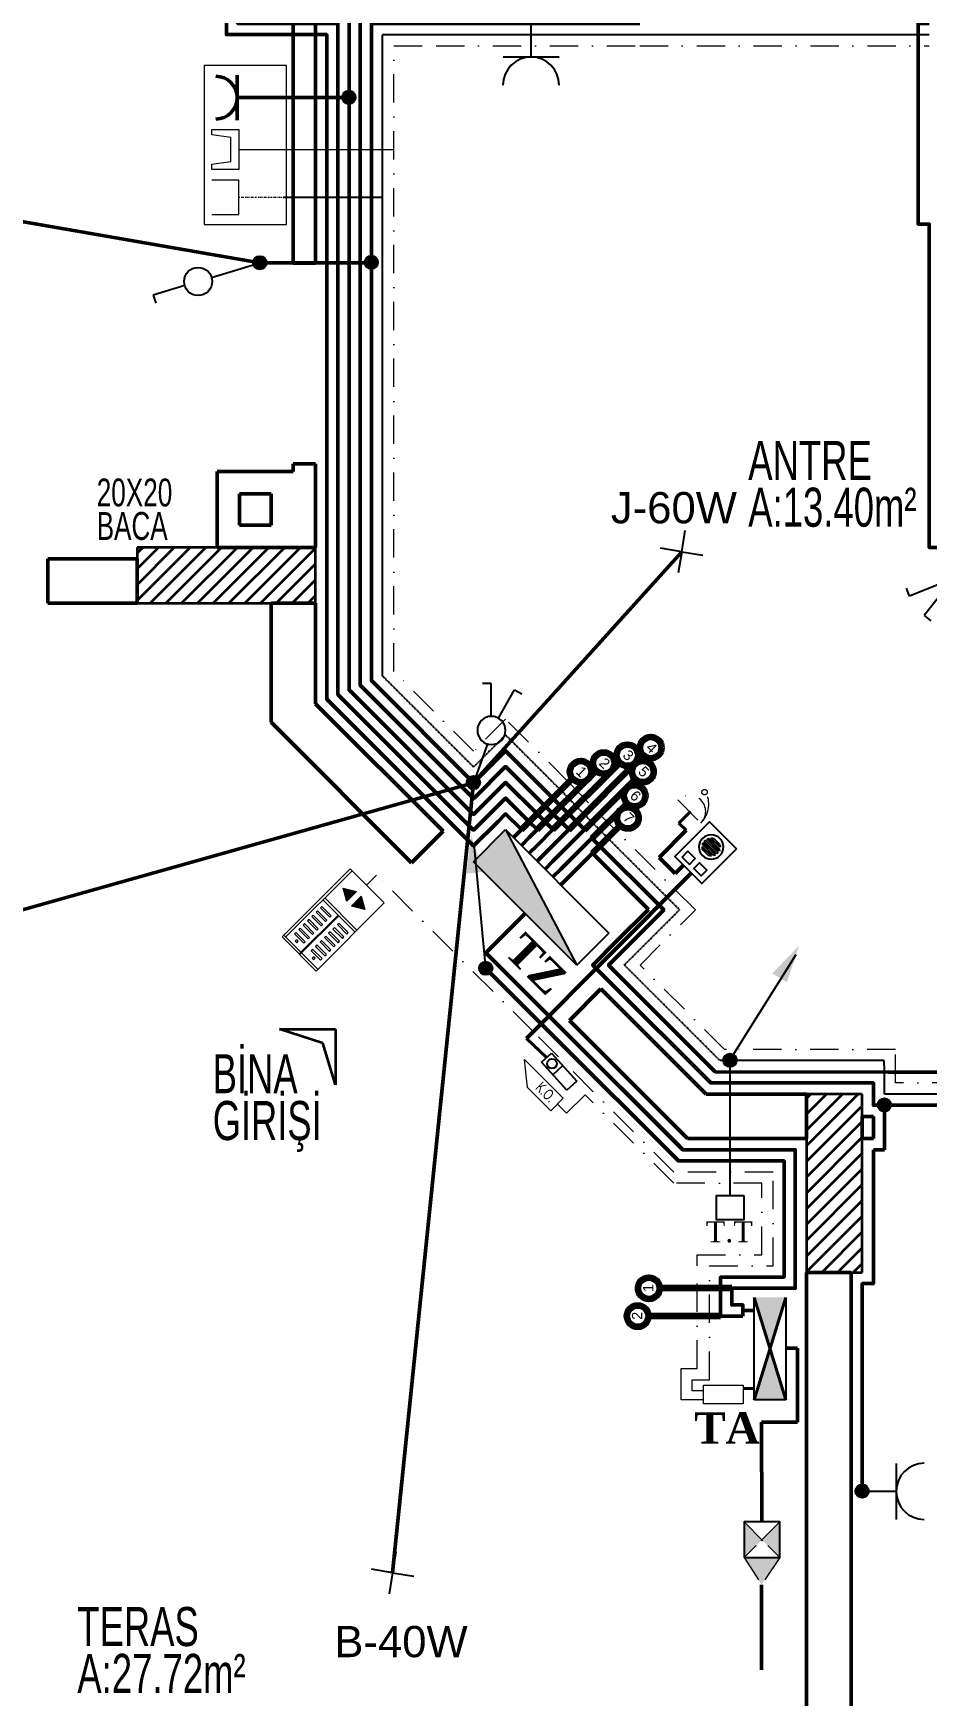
# Model space of a CAD drawing. Header units: millimetres. Extents: x -1928 to 11205, y 969 to 2843.
# Drawn here: x 3805 to 4205, y 1383 to 2128 of the extents above; entities that cross this region are included whole.
import ezdxf
from ezdxf.enums import TextEntityAlignment as Align

# ---------------------------------------------------------------- set-up
doc = ezdxf.new("R2010")
doc.units = ezdxf.units.MM
for name, pattern in [('ACAD_ISO02W100', [15, 12, -3]), ('DASHDOT', [25.4, 12.7, -6.35, 0, -6.35]), ('DIVIDE', [1.25, 0.5, -0.25, 0, -0.25, 0, -0.25]), ('HIDDEN', [0.375, 0.25, -0.125])]:
    doc.linetypes.add(name, pattern=pattern)
for name, color, linetype, lineweight in [('1', 180, 'Continuous', 50), ('2', 240, 'Continuous', 35), ('9', 2, 'Continuous', 18), ('ARM', 1, 'Continuous', 40), ('AYD.LİNYESİ', 1, 'Continuous', 50), ('DİYAFON', 41, 'DASHDOT', 20), ('EHAT-TV', 7, 'Continuous', 20), ('EHAT_PRIZ', 4, 'Continuous', 50), ('ELEKT', 2, 'Continuous', 50), ('K.OTM', 61, 'DASHDOT', 20), ('OK', 51, 'Continuous', 20), ('ZİL', 53, 'DASHDOT', 20)]:
    doc.layers.add(name, color=color, linetype=linetype, lineweight=lineweight)
doc.layers.add('6', color=7, linetype='Continuous', lineweight=25, true_color=0x5454ff)
for name, color, linetype in [('AYD', 10, 'Continuous'), ('H', 3, 'Continuous'), ('hat', 3, 'Continuous'), ('priz', 4, 'Continuous'), ('S', 2, 'Continuous'), ('SEMBOLLER', 7, 'Continuous'), ('TELEFON', 3, 'HIDDEN'), ('ışık', 1, 'Continuous')]:
    doc.layers.add(name, color=color, linetype=linetype)
doc.styles.add('ARIAL', font='arial.ttf')
doc.styles.add('EREN', font='1simpl~1.shx', dxfattribs={"height": 2})
doc.styles.add('MEKAN', font='times.ttf')
doc.styles.get("Standard").update_dxf_attribs({"font": 'arial.ttf'})

# ---------------------------------------------------------------- blocks, each defined once
blk = doc.blocks.new('KAAC')
at = {"layer": 'SEMBOLLER', "color": 9}
for p, q in [((-0.081, 0.306), (0.081, 0.306)), ((-0.078, 0.322), (0.078, 0.322)), ((-0.071, 0.338), (0.071, 0.338)), ((-0.059, 0.354), (0.059, 0.354)), ((-0.039, 0.37), (0.039, 0.37)), ((-0.081, 0.29), (0.081, 0.29)), ((-0.078, 0.274), (0.078, 0.274)), ((-0.071, 0.258), (0.071, 0.258)), ((-0.059, 0.242), (0.059, 0.242)), ((-0.039, 0.226), (0.039, 0.226))]:
    blk.add_line(p, q, dxfattribs=at)
at = {"layer": 'SEMBOLLER', "color": 4}
blk.add_lwpolyline([(-0.175, 0.45), (-0.175, 0), (0.175, 0), (0.175, 0.45)], close=True, dxfattribs=at)
at = {"layer": 'SEMBOLLER', "color": 3}
for points in [[(-0.123, 0.045), (-0.123, 0.12), (-0.028, 0.12), (-0.028, 0.045)], [(0.028, 0.045), (0.028, 0.12), (0.123, 0.12), (0.123, 0.045)]]:
    blk.add_lwpolyline(points, close=True, dxfattribs=at)
at = {"layer": 'SEMBOLLER', "color": 2}
blk.add_circle((0, 0.298), 0.112, dxfattribs=at)
at = {"layer": 'SEMBOLLER', "color": 9}
for start, end in [(174.3781, 185.6219), (150.6713, 162.9089), (118.155, 136.7056), (43.2944, 61.845), (17.0911, 29.3287), (354.3781, 5.6219), (197.0911, 209.3287), (223.2944, 241.845), (298.155, 316.7056), (330.6713, 342.9089)]:
    blk.add_arc((0, 0.298), 0.0817, start, end, dxfattribs=at)
blk = doc.blocks.new('ÜÇLÜ GRUP(TEL-TV-PRİZ)')
at = {"layer": 'EHAT-TV', "linetype": 'Continuous'}
blk.add_line((21.45, -2.02), (1.58, -2.02), dxfattribs=at)
at = {"layer": 'EHAT-TV', "color": 7, "lineweight": 20}
blk.add_lwpolyline([(25.05, 3.38), (33.45, 4.58), (33.45, 6.98), (21.45, 6.98), (21.45, -11.02), (33.45, -11.02), (33.45, -8.61), (25.05, -7.42), (25.05, 3.38)], dxfattribs=at)
at = {"layer": 'EHAT_PRIZ'}
for p, q in [((22.13, 31.26), (22.13, 11.18)), ((22.13, 21.22), (1.95, 21.22))]:
    blk.add_line(p, q, dxfattribs=at)
blk.add_arc((31.73, 21.22), 9.6, 90, 270, dxfattribs=at)
at = {"layer": 'OK'}
blk.add_lwpolyline([(0, 35.7), (36.98, 35.7), (36.98, -35.7), (0, -35.7)], close=True, dxfattribs=at)
at = {"layer": 'TELEFON', "color": 3, "linetype": 'Continuous', "lineweight": 20}
for p, q in [((21.45, -15.78), (33.45, -15.78)), ((21.45, -31.14), (21.45, -15.78)), ((33.45, -31.14), (21.45, -31.14))]:
    blk.add_line(p, q, dxfattribs=at)
at = {"layer": 'TELEFON', "color": 3, "linetype": 'DIVIDE', "lineweight": 20}
blk.add_line((21.45, -23.46), (1.58, -23.46), dxfattribs=at)
blk = doc.blocks.new('B')
at = {"layer": 'hat'}
blk.add_hatch(color=256, dxfattribs=at).paths.add_polyline_path([(3.03, -0.15, 1), (-2.97, -0.15, 1)])
blk.add_circle((0.03, -0.15), 3, dxfattribs=at)
blk = doc.blocks.new('NORA')
for p, q in [((0, 0.2275), (-0.0318, 0.2275)), ((0, 0.105), (0, 0.2275))]:
    blk.add_line(p, q)
blk.add_circle((0, 0.0525), 0.0525)
blk = doc.blocks.new('A')
at = {"layer": 'S', "xscale": 100, "yscale": 100, "zscale": 100, "rotation": 180}
blk.add_blockref('NORA', (0, 0), dxfattribs=at)
blk = doc.blocks.new('K')
at = {"layer": 'S', "color": 2}
for p, q in [((-4.53, 22.15), (-7.6, 21.33)), ((-1.36, 10.32), (-4.53, 22.15)), ((1.36, 10.32), (4.53, 22.15)), ((4.53, 22.15), (7.6, 21.33))]:
    blk.add_line(p, q, dxfattribs=at)
blk.add_circle((0, 5.25), 5.25, dxfattribs=at)

msp = doc.modelspace()

# ---------------------------------------------------------------- hatches: boundary and pattern name
at = {"layer": 'ARM'}
h = msp.add_hatch(color=3, dxfattribs=at)
h.paths.add_polyline_path([(4127.86, 1561.41), (4134.98, 1538.48), (4142.09, 1561.41)])
h.paths.add_polyline_path([(4127.86, 1515.54), (4142.09, 1515.54), (4134.98, 1538.48)])
h = msp.add_hatch(color=3, dxfattribs=at)
h.paths.add_polyline_path([(4127.86, 1561.41), (4134.98, 1538.48), (4142.09, 1561.41)])
h.paths.add_polyline_path([(4127.86, 1515.54), (4142.09, 1515.54), (4134.98, 1538.48)])
at = {"layer": 'ZİL', "linetype": 'ACAD_ISO02W100'}
h = msp.add_hatch(color=256, dxfattribs=at)
h.paths.add_polyline_path([(4123.34, 1444.86), (4131.34, 1452.86), (4123.34, 1460.86)])
h.paths.add_polyline_path([(4139.34, 1444.86), (4139.34, 1460.86), (4131.34, 1452.86)])
msp.add_hatch(color=256, dxfattribs=at).paths.add_polyline_path([(4131.18, 1432.63), (4139.34, 1444.86), (4123.34, 1444.86)])

# ---------------------------------------------------------------- linework, layer by layer
at = {"lineweight": 211}
for p, q in [((4044.77, 1771.13), (4078.12, 1804.48)), ((4030.62, 1771.14), (4057.04, 1797.56)), ((4037.69, 1771.14), (4067.65, 1801.1)), ((4023.55, 1771.14), (4046.44, 1794.03)), ((4051.84, 1771.13), (4074.58, 1793.77)), ((4055.27, 1767.3), (4070.89, 1782.92)), ((4055.37, 1760.53), (4067.85, 1773.01)), ((4117.86, 1565.54), (4085.49, 1565.54)), ((4112.86, 1553.04), (4080.49, 1553.04))]:
    msp.add_line(p, q, dxfattribs=at)
for p, q in [((4007.55, 1709.01), (4002.32, 1764.66)), ((4117.04, 1667.73), (4146.7, 1715.11))]:
    msp.add_line(p, q)
msp.add_lwpolyline([(4123.34, 1444.86), (4139.34, 1444.86), (4139.34, 1460.86), (4123.34, 1460.86)], close=True)
at = {"color": 2, "lineweight": 211, "true_color": 0xf1eb1f}
for centre in [(4081.53, 1807.89), (4060.46, 1800.97), (4071.06, 1804.51), (4050.12, 1797.14), (4077.99, 1797.18), (4074.3, 1786.34), (4071.26, 1776.42), (4080.67, 1565.54), (4075.67, 1553.04)]:
    msp.add_circle(centre, 4.82, dxfattribs=at)
for points in [[(4006.54, 1752.27), (3998.9, 1751.45), (4000.93, 1768.64)], [(4142.53, 1702.71), (4135.97, 1706.7), (4148.02, 1719.13)]]:
    msp.add_solid(points)
at = {"layer": '1', "color": 180, "linetype": 'ByBlock', "lineweight": 50}
for p, q in [((3921.32, 2142.61), (3921.32, 2092.61)), ((3931.32, 2092.61), (3931.32, 2142.61)), ((3921.32, 2092.61), (3921.32, 2025.11)), ((3931.32, 2025.11), (3931.32, 2092.61)), ((3936.32, 2025.11), (3936.32, 2092.61)), ((3931.32, 2025.11), (3921.32, 2025.11)), ((3921.32, 1931.75), (3887.18, 1931.75)), ((3887.18, 1931.75), (3887.18, 1921.75)), ((3921.32, 1935.11), (3931.32, 1935.11)), ((3921.32, 1935.11), (3921.32, 1931.75)), ((3931.32, 1897.61), (3931.32, 1935.11)), ((3936.32, 1897.61), (3936.32, 1935.11)), ((3887.18, 1921.75), (3887.18, 1897.61)), ((3897.18, 1907.61), (3897.18, 1921.75)), ((3897.18, 1921.75), (3911.32, 1921.75)), ((3911.32, 1921.75), (3911.32, 1907.61)), ((3911.32, 1907.61), (3897.18, 1907.61)), ((3887.18, 1897.61), (3897.18, 1897.61)), ((3897.18, 1897.61), (3911.32, 1897.61)), ((3911.32, 1897.61), (3921.32, 1897.61)), ((3921.32, 1897.61), (3931.32, 1897.61)), ((3811.32, 1872.61), (3811.32, 1892.61)), ((3851.32, 1892.61), (3811.32, 1892.61)), ((3851.32, 1872.61), (3851.32, 1892.61)), ((3811.32, 1872.61), (3851.32, 1872.61)), ((3911.32, 1872.61), (3911.32, 1819.32)), ((3931.32, 1872.61), (3911.32, 1872.61)), ((3931.32, 1827.61), (3931.32, 1872.61)), ((3988.47, 1770.46), (3931.32, 1827.61)), ((3911.32, 1819.32), (3974.33, 1756.32)), ((3988.47, 1770.46), (3974.33, 1756.32)), ((4045.04, 1685.61), (4059.18, 1699.75)), ((4106.32, 1652.61), (4059.18, 1699.75)), ((4045.04, 1685.61), (4098.04, 1632.61)), ((4041.5, 1682.07), (4094.5, 1629.07)), ((4151.32, 1652.61), (4106.32, 1652.61)), ((4151.32, 1632.61), (4151.32, 1652.61)), ((4181.32, 1642.61), (4176.32, 1642.61)), ((4176.32, 1642.61), (4176.32, 1632.61)), ((4181.32, 1642.61), (4181.32, 1632.61)), ((4186.32, 1642.61), (4186.32, 1632.61)), ((4098.04, 1632.61), (4151.32, 1632.61)), ((4176.32, 1632.61), (4181.32, 1632.61)), ((4151.32, 1572.61), (4151.32, 1252.61)), ((4171.32, 1572.61), (4151.32, 1572.61)), ((4171.32, 1252.61), (4171.32, 1572.61))]:
    msp.add_line(p, q, dxfattribs=at)
at = {"layer": '2', "color": 240, "linetype": 'ByBlock', "lineweight": 35}
for p, q in [((3897.18, 1921.75), (3911.32, 1921.75)), ((3897.18, 1907.61), (3897.18, 1921.75)), ((3911.32, 1921.75), (3911.32, 1907.61)), ((3911.32, 1907.61), (3897.18, 1907.61)), ((3851.32, 1873.89), (3875.04, 1897.61)), ((3851.32, 1888.03), (3860.9, 1897.61)), ((3851.32, 1880.96), (3867.97, 1897.61)), ((3851.32, 1895.11), (3853.83, 1897.61)), ((3851.32, 1897.61), (3851.32, 1892.61)), ((3887.18, 1897.61), (3851.32, 1897.61)), ((3857.11, 1872.61), (3882.11, 1897.61)), ((3864.18, 1872.61), (3889.18, 1897.61)), ((3871.25, 1872.61), (3896.25, 1897.61)), ((3878.32, 1872.61), (3903.32, 1897.61)), ((3885.39, 1872.61), (3910.39, 1897.61)), ((3897.18, 1897.61), (3887.18, 1897.61)), ((3892.46, 1872.61), (3917.46, 1897.61)), ((3911.32, 1897.61), (3897.18, 1897.61)), ((3899.54, 1872.61), (3924.54, 1897.61)), ((3906.61, 1872.61), (3931.32, 1897.32)), ((3921.32, 1897.61), (3911.32, 1897.61)), ((3931.32, 1897.61), (3921.32, 1897.61)), ((3931.32, 1872.61), (3931.32, 1897.61)), ((3936.32, 1872.61), (3936.32, 1897.61)), ((3851.32, 1892.61), (3851.32, 1872.61)), ((3913.68, 1872.61), (3931.32, 1890.25)), ((3920.75, 1872.61), (3931.32, 1883.18)), ((3851.32, 1872.61), (3911.32, 1872.61)), ((3911.32, 1872.61), (3931.32, 1872.61)), ((3927.82, 1872.61), (3931.32, 1876.11)), ((3915.17, 1681.7), (3940.17, 1681.7)), ((3934.61, 1675.47), (3915.17, 1681.7)), ((3940.17, 1681.7), (3940.17, 1656.7)), ((3940.17, 1656.7), (3934.61, 1675.47)), ((4176.32, 1657.61), (4151.32, 1657.61)), ((4151.32, 1636.49), (4167.44, 1652.61)), ((4151.32, 1650.63), (4153.3, 1652.61)), ((4151.32, 1629.42), (4174.51, 1652.61)), ((4151.32, 1643.56), (4160.37, 1652.61)), ((4176.32, 1652.61), (4151.32, 1652.61)), ((4151.32, 1652.61), (4151.32, 1632.61)), ((4151.32, 1622.35), (4176.32, 1647.35)), ((4176.32, 1642.61), (4176.32, 1652.61)), ((4151.32, 1615.28), (4176.32, 1640.28)), ((4176.32, 1632.61), (4176.32, 1642.61)), ((4151.32, 1608.21), (4176.32, 1633.21)), ((4151.32, 1632.61), (4151.32, 1572.61)), ((4176.32, 1572.61), (4176.32, 1632.61)), ((4151.32, 1601.14), (4176.32, 1626.14)), ((4151.32, 1594.06), (4176.32, 1619.06)), ((4151.32, 1586.99), (4176.32, 1611.99)), ((4151.32, 1579.92), (4176.32, 1604.92)), ((4151.32, 1572.85), (4176.32, 1597.85)), ((4158.15, 1572.61), (4176.32, 1590.78)), ((4165.22, 1572.61), (4176.32, 1583.71)), ((4172.29, 1572.61), (4176.32, 1576.64)), ((4151.32, 1572.61), (4171.32, 1572.61)), ((4171.32, 1572.61), (4176.32, 1572.61))]:
    msp.add_line(p, q, dxfattribs=at)
at = {"layer": 'ARM', "color": 3}
for p, q in [((4127.86, 1561.41), (4142.09, 1515.54)), ((4142.09, 1561.41), (4127.86, 1515.54)), ((4127.86, 1561.41), (4142.09, 1515.54)), ((4142.09, 1561.41), (4127.86, 1515.54))]:
    msp.add_line(p, q, dxfattribs=at)
at = {"layer": 'AYD.LİNYESİ', "linetype": 'ByBlock'}
for p, q in [((3906.32, 2025.32), (3669.75, 2066.21)), ((3906.32, 2025.32), (3956.34, 2025.32)), ((4002.06, 1792.28), (4095.39, 1895.74)), ((3743.12, 1719.17), (4002.13, 1792.15)), ((4002.13, 1792.15), (3965.79, 1437.98)), ((4034.15, 1753.46), (4037.69, 1756.99)), ((4037.69, 1749.92), (4041.22, 1753.46)), ((4127.86, 1555.54), (4122.86, 1555.54))]:
    msp.add_line(p, q, dxfattribs=at)
at = {"layer": 'AYD.LİNYESİ'}
for p, q in [((4147.24, 1538.63), (4142.3, 1538.63)), ((4147.24, 1505.46), (4147.24, 1538.63)), ((4131.34, 1460.86), (4131.19, 1505.46)), ((4131.19, 1505.46), (4147.24, 1505.46)), ((4131.18, 1432.63), (4131.18, 1394.45))]:
    msp.add_line(p, q, dxfattribs=at)
at = {"layer": 'AYD.LİNYESİ', "color": 1, "linetype": 'ByBlock'}
msp.add_lwpolyline([(4037.69, 1785.28), (4016.47, 1806.49), (4002.13, 1792.15), (3956.32, 1837.96), (3956.34, 2132.61), (3985.3, 2132.61), (4076.62, 2132.61)], dxfattribs=at)
at = {"layer": 'AYD.LİNYESİ', "linetype": 'ByBlock'}
for points in [[(4206.32, 2132.61), (4201.32, 2132.61), (4201.32, 2042.61), (4206.32, 2042.61), (4206.32, 1897.61), (4224.25, 1897.61)], [(4037.69, 1785.28), (4051.83, 1771.14)], [(4037.49, 1756.8), (4051.83, 1771.14)], [(4041.22, 1753.46), (4055.17, 1767.4), (4087.37, 1735.2), (4069.89, 1717.73), (4062.62, 1710.46), (4110.47, 1662.61), (4188.01, 1662.46)], [(4122.86, 1555.54), (4122.86, 1558.04), (4117.86, 1558.04), (4117.86, 1565.54), (4146.32, 1565.54), (4146.32, 1627.61), (4095.97, 1627.61), (4041.5, 1682.07), (4007.63, 1715.95), (4018.23, 1726.55), (4021.77, 1730.09)], [(4021.74, 1730.06), (4025.28, 1733.6)], [(4118.53, 1553.04), (4112.86, 1553.04), (4112.86, 1570.54), (4141.32, 1570.54), (4141.32, 1622.61), (4093.9, 1622.61), (4037.97, 1678.54), (4007.65, 1708.9)], [(4468.3, 1662.46), (4188.01, 1662.46)], [(4118.53, 1553.04), (4122.86, 1553.04)], [(4122.86, 1555.54), (4122.86, 1553.04)]]:
    msp.add_lwpolyline(points, dxfattribs=at)
at = {"layer": 'DİYAFON', "lineweight": 40, "ltscale": 4.5}
for p, q in [((4099.27, 1779.26), (4094.14, 1774.12)), ((4094.14, 1774.12), (4097.4, 1770.86))]:
    msp.add_line(p, q, dxfattribs=at)
at = {"layer": 'DİYAFON', "linetype": 'Continuous'}
for p, q in [((3916.26, 1723.04), (3946.81, 1753.58)), ((3917.96, 1723.04), (3947.66, 1752.73)), ((3946.81, 1753.58), (3962.08, 1738.31)), ((3943.66, 1744.98), (3949.63, 1743.38)), ((3945.26, 1739.01), (3943.66, 1744.98)), ((3943.85, 1744.26), (3943.85, 1744.93)), ((3943.98, 1743.76), (3943.98, 1744.89)), ((3944.25, 1742.75), (3944.25, 1744.82)), ((3944.39, 1742.25), (3944.39, 1744.78)), ((3944.66, 1741.24), (3944.66, 1744.71)), ((3944.79, 1740.74), (3944.79, 1744.68)), ((3945.06, 1739.73), (3945.06, 1744.6)), ((3945.2, 1739.23), (3945.2, 1744.57)), ((3945.47, 1739.22), (3945.47, 1744.49)), ((3945.6, 1739.36), (3945.6, 1744.46)), ((3945.87, 1739.63), (3945.87, 1744.39)), ((3946.01, 1739.76), (3946.01, 1744.35)), ((3946.28, 1740.03), (3946.28, 1744.28)), ((3946.41, 1740.17), (3946.41, 1744.24)), ((3946.68, 1740.44), (3946.68, 1744.17)), ((3946.82, 1740.57), (3946.82, 1744.13)), ((3962.08, 1738.31), (3931.53, 1707.76)), ((3934.08, 1736.76), (3933.46, 1736.15)), ((3938.27, 1732.57), (3934.08, 1736.76)), ((3934.59, 1739.67), (3949.01, 1725.24)), ((3935.44, 1740.52), (3949.86, 1726.09)), ((3949.63, 1743.38), (3945.26, 1739.01)), ((3947.09, 1740.84), (3947.09, 1744.06)), ((3947.22, 1740.98), (3947.22, 1744.02)), ((3947.37, 1736.89), (3951.74, 1741.26)), ((3953.34, 1735.29), (3947.37, 1736.89)), ((3947.49, 1741.25), (3947.49, 1743.95)), ((3947.49, 1736.86), (3947.49, 1737.01)), ((3947.63, 1741.38), (3947.63, 1743.92)), ((3947.63, 1736.82), (3947.63, 1737.15)), ((3947.9, 1741.65), (3947.9, 1743.84)), ((3947.9, 1736.75), (3947.9, 1737.42)), ((3948.03, 1741.79), (3948.03, 1743.81)), ((3948.03, 1736.72), (3948.03, 1737.55)), ((3948.3, 1742.06), (3948.3, 1743.73)), ((3948.3, 1736.64), (3948.3, 1737.82)), ((3948.44, 1742.19), (3948.44, 1743.7)), ((3948.44, 1736.61), (3948.44, 1737.96)), ((3948.71, 1742.46), (3948.71, 1743.63)), ((3948.71, 1736.54), (3948.71, 1738.23)), ((3948.84, 1742.6), (3948.84, 1743.59)), ((3948.84, 1736.5), (3948.84, 1738.36)), ((3949.11, 1742.87), (3949.11, 1743.52)), ((3949.11, 1736.43), (3949.11, 1738.63)), ((3949.25, 1743), (3949.25, 1743.48)), ((3949.25, 1736.39), (3949.25, 1738.77)), ((3949.52, 1743.27), (3949.52, 1743.41)), ((3949.52, 1736.32), (3949.52, 1739.04)), ((3949.65, 1736.28), (3949.65, 1739.17)), ((3949.92, 1736.21), (3949.92, 1739.44)), ((3950.06, 1736.17), (3950.06, 1739.58)), ((3950.33, 1736.1), (3950.33, 1739.85)), ((3950.46, 1736.07), (3950.46, 1739.98)), ((3950.73, 1735.99), (3950.73, 1740.25)), ((3950.87, 1735.96), (3950.87, 1740.39)), ((3951.14, 1735.88), (3951.14, 1740.66)), ((3951.27, 1735.85), (3951.27, 1740.79)), ((3951.54, 1735.78), (3951.54, 1741.06)), ((3951.68, 1735.74), (3951.68, 1741.2)), ((3951.74, 1741.26), (3953.34, 1735.29)), ((3951.95, 1735.67), (3951.95, 1740.5)), ((3952.08, 1735.63), (3952.08, 1740)), ((3952.35, 1735.56), (3952.35, 1738.99)), ((3952.49, 1735.52), (3952.49, 1738.49)), ((3952.76, 1735.45), (3952.76, 1737.48)), ((3952.89, 1735.41), (3952.89, 1736.97)), ((3941.38, 1732.88), (3923.97, 1715.47)), ((3941.55, 1732.71), (3924.14, 1715.3)), ((3941.72, 1732.54), (3924.31, 1715.13)), ((3928.26, 1730.95), (3927.64, 1730.33)), ((3927.64, 1730.33), (3931.84, 1726.13)), ((3932.45, 1726.75), (3928.26, 1730.95)), ((3930.19, 1732.88), (3929.57, 1732.26)), ((3929.57, 1732.26), (3933.77, 1728.06)), ((3934.39, 1728.68), (3930.19, 1732.88)), ((3932.12, 1734.81), (3931.5, 1734.19)), ((3931.5, 1734.19), (3935.7, 1729.99)), ((3936.32, 1730.61), (3932.12, 1734.81)), ((3933.46, 1736.15), (3937.66, 1731.95)), ((3935.7, 1729.99), (3936.32, 1730.61)), ((3937.66, 1731.95), (3938.27, 1732.57)), ((3941.66, 1729.18), (3941.05, 1728.56)), ((3945.86, 1724.98), (3941.66, 1729.18)), ((3953.16, 1735.34), (3953.16, 1735.97)), ((3953.3, 1735.31), (3953.3, 1735.46)), ((3931.53, 1707.76), (3916.26, 1723.04)), ((3932.38, 1708.61), (3917.11, 1723.88)), ((3922.4, 1725.09), (3921.79, 1724.48)), ((3921.79, 1724.48), (3925.99, 1720.28)), ((3922.82, 1721.74), (3922.2, 1721.12)), ((3926.6, 1720.9), (3922.4, 1725.09)), ((3923.48, 1721.08), (3922.82, 1721.74)), ((3924.34, 1727.03), (3923.72, 1726.41)), ((3923.72, 1726.41), (3927.92, 1722.22)), ((3928.54, 1722.83), (3924.34, 1727.03)), ((3926.31, 1729), (3925.69, 1728.38)), ((3925.69, 1728.38), (3929.89, 1724.18)), ((3930.5, 1724.8), (3926.31, 1729)), ((3927.92, 1722.22), (3928.54, 1722.83)), ((3929.89, 1724.18), (3930.5, 1724.8)), ((3931.84, 1726.13), (3932.45, 1726.75)), ((3933.77, 1728.06), (3934.39, 1728.68)), ((3935.84, 1723.36), (3935.23, 1722.74)), ((3935.23, 1722.74), (3939.42, 1718.54)), ((3940.04, 1719.16), (3935.84, 1723.36)), ((3937.77, 1725.29), (3937.16, 1724.67)), ((3937.16, 1724.67), (3941.36, 1720.47)), ((3941.97, 1721.09), (3937.77, 1725.29)), ((3939.71, 1727.22), (3939.09, 1726.6)), ((3939.09, 1726.6), (3943.29, 1722.41)), ((3943.9, 1723.02), (3939.71, 1727.22)), ((3941.05, 1728.56), (3945.24, 1724.36)), ((3943.29, 1722.41), (3943.9, 1723.02)), ((3945.24, 1724.36), (3945.86, 1724.98)), ((3922.2, 1721.12), (3922.86, 1720.46)), ((3922.86, 1720.46), (3923.48, 1721.08)), ((3925.99, 1720.28), (3926.6, 1720.9)), ((3929.99, 1717.51), (3929.38, 1716.89)), ((3929.38, 1716.89), (3933.57, 1712.69)), ((3934.19, 1713.31), (3929.99, 1717.51)), ((3931.93, 1719.44), (3931.31, 1718.83)), ((3931.31, 1718.83), (3935.51, 1714.63)), ((3936.13, 1715.24), (3931.93, 1719.44)), ((3933.89, 1721.41), (3933.28, 1720.79)), ((3933.28, 1720.79), (3937.47, 1716.59)), ((3938.09, 1717.21), (3933.89, 1721.41)), ((3935.51, 1714.63), (3936.13, 1715.24)), ((3937.47, 1716.59), (3938.09, 1717.21)), ((3939.42, 1718.54), (3940.04, 1719.16)), ((3941.36, 1720.47), (3941.97, 1721.09)), ((3930.41, 1714.15), (3929.79, 1713.53)), ((3929.79, 1713.53), (3930.45, 1712.88)), ((3931.07, 1713.49), (3930.41, 1714.15)), ((3930.45, 1712.88), (3931.07, 1713.49)), ((3933.57, 1712.69), (3934.19, 1713.31))]:
    msp.add_line(p, q, dxfattribs=at)
at = {"layer": 'DİYAFON'}
for p, q in [((4040.19, 1669.24), (4028.86, 1680.58)), ((4100.1, 1519.52), (4100.1, 1524.52)), ((4100.1, 1524.52), (4107.86, 1524.52)), ((4105.1, 1519.52), (4100.1, 1519.52))]:
    msp.add_line(p, q, dxfattribs=at)
for points in [[(4028.86, 1680.58), (3958.65, 1750.78), (3954.13, 1746.26)], [(4107.86, 1524.52), (4107.86, 1575.54), (4136.32, 1575.54), (4136.32, 1617.61), (4091.83, 1617.61), (4040.19, 1669.24)]]:
    msp.add_lwpolyline(points, dxfattribs=at)
at = {"layer": 'DİYAFON', "lineweight": 40, "ltscale": 4.5}
for points in [[(4034.76, 1668.96), (4025.76, 1677.47)], [(4122.89, 1520.54), (4127.86, 1520.54)]]:
    msp.add_lwpolyline(points, dxfattribs=at)
at = {"layer": 'EHAT-TV', "linetype": 'DASHDOT'}
for points in [[(4044.76, 1792.35), (4016.47, 1820.63), (4002.13, 1806.29), (3966.32, 1842.1), (3966.34, 2122.61), (3985.3, 2122.61), (4076.62, 2122.61)], [(4076.62, 2122.61), (4206.32, 2122.61)], [(4044.81, 1792.3), (4058.75, 1777.96)], [(4115.47, 1672.61), (4114.61, 1672.61), (4076.76, 1710.46), (4101.51, 1735.2), (4058.7, 1778.01)], [(4484.85, 1657.61), (4271.32, 1657.61), (4191.28, 1657.61), (4191.16, 1672.61), (4115.47, 1672.61)]]:
    msp.add_lwpolyline(points, dxfattribs=at)
at = {"layer": 'EHAT-TV', "linetype": 'ByBlock'}
msp.add_lwpolyline([(3916.71, 2076.07), (3966.34, 2076.07)], dxfattribs=at)
at = {"layer": 'EHAT_PRIZ', "linetype": 'ByBlock'}
for p, q in [((3916.33, 2099.31), (3946.32, 2099.31)), ((4027.08, 1774.67), (4030.62, 1771.14)), ((4030.62, 1778.21), (4037.69, 1771.14)), ((4020.01, 1767.6), (4023.55, 1771.14)), ((4023.55, 1764.07), (4027.08, 1767.6)), ((4030.62, 1771.14), (4027.08, 1767.6)), ((4037.69, 1771.14), (4030.62, 1764.07)), ((4027.08, 1760.53), (4030.62, 1764.07)), ((4030.62, 1756.99), (4034.15, 1760.53)), ((4055.37, 1760.53), (4044.76, 1749.92)), ((4080.49, 1735.4), (4055.37, 1760.53)), ((4041.22, 1746.39), (4044.76, 1749.92)), ((4176.32, 1567.61), (4181.32, 1567.61)), ((4181.32, 1567.61), (4181.32, 1572.61))]:
    msp.add_line(p, q, dxfattribs=at)
at = {"layer": 'EHAT_PRIZ', "linetype": 'ByBlock', "lineweight": 50}
msp.add_line((4176.32, 1474.48), (4176.32, 1567.61), dxfattribs=at)
at = {"layer": 'EHAT_PRIZ', "linetype": 'ByBlock'}
for points in [[(3480.83, 2262.61), (3744.82, 2262.61), (3786.97, 2262.61), (3867.98, 2262.61), (3901.32, 2262.61), (3901.32, 2137.61), (3946.32, 2137.61), (3946.32, 1833.82), (4002.13, 1778.01), (4005.87, 1781.74), (4016.47, 1792.35), (4030.62, 1778.21)], [(3571.18, 2257.61), (3744.82, 2257.61), (3786.97, 2257.61), (3867.98, 2257.61), (3896.32, 2257.61), (3896.32, 2132.61), (3941.32, 2132.61), (3941.32, 1831.75), (4002.13, 1770.94), (4009.4, 1778.21), (4016.47, 1785.28), (4027.08, 1774.67)], [(3829.61, 2252.61), (3867.98, 2252.61), (3891.32, 2252.61), (3891.32, 2127.61), (3936.32, 2127.61), (3936.32, 1829.68), (4002.13, 1763.87), (4012.94, 1774.67), (4016.47, 1778.21), (4023.55, 1771.14)], [(4034.15, 1781.74), (4016.47, 1799.42), (4002.33, 1785.28), (4002.13, 1785.08), (3951.32, 1835.89), (3951.34, 2137.61), (3985.3, 2137.61), (4032.97, 2137.61)], [(4034.15, 1781.74), (4044.76, 1771.14)], [(4034.15, 1781.74), (4044.76, 1771.14), (4034.15, 1760.53)], [(4044.76, 1771.14), (4034.15, 1760.53)], [(4080.49, 1735.4), (4066.35, 1721.26)], [(4186.32, 1627.61), (4186.32, 1647.61), (4181.32, 1647.61), (4181.32, 1657.61), (4108.4, 1657.61), (4062.72, 1703.29), (4055.55, 1710.46), (4066.35, 1721.26)], [(4461.61, 1628.36), (4461.61, 1647.61), (4186.32, 1647.61)], [(4176.32, 1474.48), (4176.32, 1567.61), (4181.32, 1567.61), (4181.32, 1627.61)], [(4181.32, 1627.61), (4186.32, 1627.61)]]:
    msp.add_lwpolyline(points, dxfattribs=at)
at = {"layer": 'ELEKT'}
for p, q in [((4085.23, 1758.69), (4097.4, 1770.86)), ((4099.74, 1751.72), (4025.76, 1677.47)), ((4092.43, 1751.48), (4085.23, 1758.69)), ((4096.21, 1755.26), (4092.43, 1751.48))]:
    msp.add_line(p, q, dxfattribs=at)
at = {"layer": 'hat', "color": 2}
msp.add_lwpolyline([(4123.33, 1606.91), (4110.91, 1606.91), (4110.91, 1596.39), (4123.33, 1596.39)], close=True, dxfattribs=at)
at = {"layer": 'K.OTM', "linetype": 'Continuous'}
for p, q in [((4026.29, 1655.56), (4024.9, 1668.06)), ((4024.9, 1668.06), (4042.27, 1650.69)), ((4036.71, 1645.13), (4026.29, 1655.56)), ((4042.27, 1650.69), (4036.71, 1645.13))]:
    msp.add_line(p, q, dxfattribs=at)
at = {"layer": 'K.OTM'}
for points in [[(4102.34, 1529.52), (4102.34, 1575.54), (4102.34, 1580.54), (4131.32, 1580.54), (4131.32, 1580.54), (4131.32, 1612.61), (4131.32, 1612.61), (4091.83, 1612.61), (4052.11, 1652.32), (4043.78, 1643.99), (4039.68, 1648.1)], [(4105.1, 1515.54), (4100.1, 1515.54), (4095.1, 1515.54), (4095.1, 1524.52), (4095.1, 1529.52), (4100.1, 1529.52), (4102.34, 1529.52)]]:
    msp.add_lwpolyline(points, dxfattribs=at)
at = {"layer": 'priz', "color": 4}
for p, q in [((4027.88, 2117.53), (4027.9, 2137.74)), ((4040.43, 2117.53), (4015.32, 2117.53)), ((4191.53, 1487.03), (4191.53, 1461.92)), ((4191.53, 1474.48), (4176.32, 1474.48))]:
    msp.add_line(p, q, dxfattribs=at)
for centre, start, end in [((4027.88, 2104.93), 90, 180), ((4027.88, 2104.93), 0, 90), ((4204.13, 1474.48), 90, 180), ((4204.13, 1474.48), 180, 270)]:
    msp.add_arc(centre, 12.6, start, end, dxfattribs=at)
at = {"layer": 'S', "color": 1}
for p, q in [((4095.39, 1895.74), (4096.98, 1905.21)), ((4095.39, 1895.74), (4085.93, 1897.32)), ((4095.39, 1895.74), (4093.81, 1886.27)), ((4095.39, 1895.74), (4104.86, 1894.16)), ((3965.79, 1437.98), (3967.38, 1447.45)), ((3965.79, 1437.98), (3956.33, 1439.56)), ((3965.79, 1437.98), (3964.21, 1428.51)), ((3965.79, 1437.98), (3975.26, 1436.4))]:
    msp.add_line(p, q, dxfattribs=at)
at = {"layer": 'S', "color": 3}
for p, q in [((4002.11, 1756.77), (4016.47, 1771.14)), ((4016.47, 1771.14), (4062.81, 1724.8)), ((4016.47, 1771.14), (4048.45, 1710.43)), ((4048.45, 1710.43), (4002.11, 1756.77)), ((4062.81, 1724.8), (4048.45, 1710.43)), ((4048.45, 1710.43), (4062.81, 1724.8)), ((4127.86, 1515.54), (4127.86, 1561.41)), ((4142.09, 1561.41), (4142.09, 1515.54)), ((4142.09, 1561.41), (4142.09, 1515.54)), ((4142.09, 1515.54), (4127.86, 1515.54)), ((4142.09, 1515.54), (4127.86, 1515.54))]:
    msp.add_line(p, q, dxfattribs=at)
at = {"layer": 'S', "linetype": 'Continuous'}
msp.add_solid([(4048.43, 1710.5), (4002.13, 1756.8), (4016.47, 1771)], dxfattribs=at)
at = {"layer": 'SEMBOLLER', "color": 4, "linetype": 'Continuous'}
for p, q in [((4032.5, 1666.91), (4037.03, 1671.01)), ((4037.03, 1671.01), (4048.41, 1658.43)), ((4043.88, 1654.33), (4032.5, 1666.91)), ((4042.16, 1665.34), (4037.63, 1661.24)), ((4048.41, 1658.43), (4043.88, 1654.33))]:
    msp.add_line(p, q, dxfattribs=at)
msp.add_circle((4037.25, 1666.21), 2.14, dxfattribs=at)
at = {"layer": 'TELEFON', "color": 3, "linetype": 'HIDDEN'}
msp.add_line((4117.12, 1606.91), (4117.12, 1667.61), dxfattribs=at)
at = {"layer": 'TELEFON'}
for points in [[(4041.22, 1788.81), (4016.47, 1813.56), (4002.13, 1799.22), (3961.32, 1840.03), (3961.34, 2127.61), (3985.3, 2127.61), (4076.62, 2127.61)], [(4076.62, 2127.61), (4206.32, 2127.61)], [(3916.71, 2054.63), (3961.34, 2054.63)], [(4041.22, 1788.81), (4055.17, 1774.47)], [(4115.47, 1667.61), (4112.54, 1667.61), (4069.69, 1710.46), (4094.44, 1735.2), (4055.17, 1774.47)], [(4506.29, 1652.61), (4271.32, 1652.61), (4186.32, 1652.61), (4186.2, 1667.61), (4115.47, 1667.61)]]:
    msp.add_lwpolyline(points, dxfattribs=at)
at = {"layer": 'ZİL'}
msp.add_line((4093.61, 1784.44), (4103.99, 1774.07), dxfattribs=at)
at = {"layer": 'ZİL', "linetype": 'ACAD_ISO02W100'}
for p, q in [((4123.34, 1460.86), (4139.34, 1444.86)), ((4139.34, 1460.86), (4123.34, 1444.86)), ((4123.34, 1444.86), (4131.18, 1432.63)), ((4139.34, 1444.86), (4131.18, 1432.63))]:
    msp.add_line(p, q, dxfattribs=at)
at = {"layer": 'ZİL', "color": 2, "linetype": 'Continuous', "lineweight": 0, "flags": 128}
msp.add_lwpolyline([(4105.1, 1522.15), (4122.89, 1522.15), (4122.89, 1513.76), (4105.1, 1513.76)], close=True, dxfattribs=at)
at = {"layer": 'ZİL'}
msp.add_circle((4105.65, 1787.96), 1.22, dxfattribs=at)
for centre, radius, end in [((4098.8, 1779.25), 7.34, 135), ((4095.44, 1782.62), 12.09, 22.34949)]:
    msp.add_arc(centre, radius, 315, end, dxfattribs=at)
at = {"layer": 'ışık'}
for p, q in [((3884.68, 2018.74), (3906.32, 2025.32)), ((4008.38, 1809.57), (4002.13, 1792.15))]:
    msp.add_line(p, q, dxfattribs=at)

# ---------------------------------------------------------------- block references
at = {"layer": 'AYD', "color": 10, "xscale": -48.91549011383951, "yscale": 48.91549011382833, "zscale": 48.915490111488, "rotation": 315}
msp.add_blockref('KAAC', (4098.31, 1753.07), dxfattribs=at)
at = {"layer": 'DİYAFON', "linetype": 'Continuous', "rotation": 199.6047395526663}
for p in [(3946.31, 2099.31), (3906.4, 2025.19), (3956.34, 2025.32), (4002.13, 1792.15), (4007.63, 1708.88), (4117.12, 1667.61), (4186.32, 1647.61), (4176.32, 1474.48)]:
    msp.add_blockref('B', p, dxfattribs=at)
at = {"layer": 'H', "linetype": 'Continuous', "zscale": 1.2}
for name, p, xscale, yscale, rotation in [('A', (3884.68, 2018.74), 1.199999999997266, 1.200000000001167, 286.9234285359465), ('K', (4222.09, 1887.42), -1.19999999999762, 1.200000000000802, 126.8512419326063), ('K', (4008.54, 1809.53), -1.199999999998131, 1.200000000000838, 345.5009068260297)]:
    msp.add_blockref(name, p, dxfattribs=dict(at, xscale=xscale, yscale=yscale, rotation=rotation))
at = {"layer": 'OK', "xscale": -1}
msp.add_blockref('ÜÇLÜ GRUP(TEL-TV-PRİZ)', (3918.29, 2078.09), dxfattribs=at)

# ---------------------------------------------------------------- texts
at = {"style": 'MEKAN'}
msp.add_text('T.T', height=9.446, dxfattribs=at).set_placement((4106.24, 1586.16))
at = {"color": 6, "lineweight": 211, "char_height": 4.6248, "attachment_point": 1}
for s, insert, rotation in [('{\\C9;\\c13289671;3}', (4071.85, 1807.39), 315), ('{\\C9;\\c13289671;4}', (4082.32, 1810.76), 315), ('{\\C9;\\c13289671;1}', (4050.91, 1800.02), 315), ('{\\C9;\\c13289671;2}', (4061.24, 1803.85), 315), ('{\\C9;\\c13289671;5}', (4078.78, 1800.06), 315), ('{\\C9;\\c13289671;6}', (4075.09, 1789.21), 315), ('{\\C9;\\c13289671;7}', (4072.05, 1779.3), 315), ('{\\C9;\\c13289671;1}', (4078.08, 1563.88), 90), ('{\\C9;\\c13289671;2}', (4073.08, 1551.4), 90)]:
    msp.add_mtext_dynamic_manual_height_columns(s, width=10.5963, gutter_width=23.12, heights=[0], dxfattribs=dict(at, insert=insert, rotation=rotation))
at = {"layer": '6', "color": 173, "linetype": 'ByBlock', "lineweight": 25, "true_color": 0x5454ff, "style": 'ARIAL'}
for s, height, width, p, p2 in [('ANTRE', 17.5, 0.668828, (4125.21, 1927.96), (4180.62, 1927.96)), ('20X20', 12.5, 0.67114, (3833.19, 1916.05), (3867.08, 1916.05)), ('A:13.40m²', 17.5, 0.668934, (4125.21, 1906.96), (4200.65, 1906.96)), ('BACA', 12.5, 0.668487, (3833.19, 1901.05), (3864.99, 1901.05)), ('BİNA ', 17.5, 0.666903, (3885.2, 1652.99), (3927.78, 1652.99)), ('GİRİŞİ', 17.5, 0.665339, (3885.2, 1631.99), (3934.01, 1631.99)), ('TERAS', 17.5, 0.667968, (3824.51, 1405.13), (3878.95, 1405.13)), ('A:27.72m²', 17.5, 0.668934, (3824.51, 1384.13), (3899.95, 1384.13))]:
    msp.add_text(s, height=height, dxfattribs=dict(at, width=width)).set_placement(p, p2, align=Align.FIT)
at = {"layer": '9', "linetype": 'ByBlock', "insert": (4025.13, 1725.78), "char_height": 14, "attachment_point": 1, "rotation": 315, "style": 'MEKAN'}
msp.add_mtext_dynamic_manual_height_columns('{\\fTimes New Roman|b1|i0|c162|p18;TZ}', width=18.9329, gutter_width=12.5, heights=[0], dxfattribs=at)
at = {"layer": '9', "linetype": 'ByBlock', "insert": (4100.98, 1509.9), "char_height": 14, "attachment_point": 1, "style": 'MEKAN'}
msp.add_mtext_dynamic_manual_height_columns('{\\fTimes New Roman|b1|i0|c162|p18;TA}', width=18.9329, gutter_width=12.5, heights=[0], dxfattribs=at)
at = {"layer": 'EHAT_PRIZ', "char_height": 14, "width": 58.8107, "attachment_point": 1}
for s, insert in [('{\\C0;J-60W}', (4063.64, 1922.48)), ('{\\C0;B-40W}', (3939.7, 1414.15))]:
    msp.add_mtext(s, dxfattribs=dict(at, insert=insert))
at = {"layer": 'K.OTM', "linetype": 'Continuous', "style": 'EREN', "width": 0.7}
msp.add_text('K.O.', height=4.914, rotation=315, dxfattribs=at).set_placement((4029.54, 1655.02))

doc.saveas('drawing.dxf')
